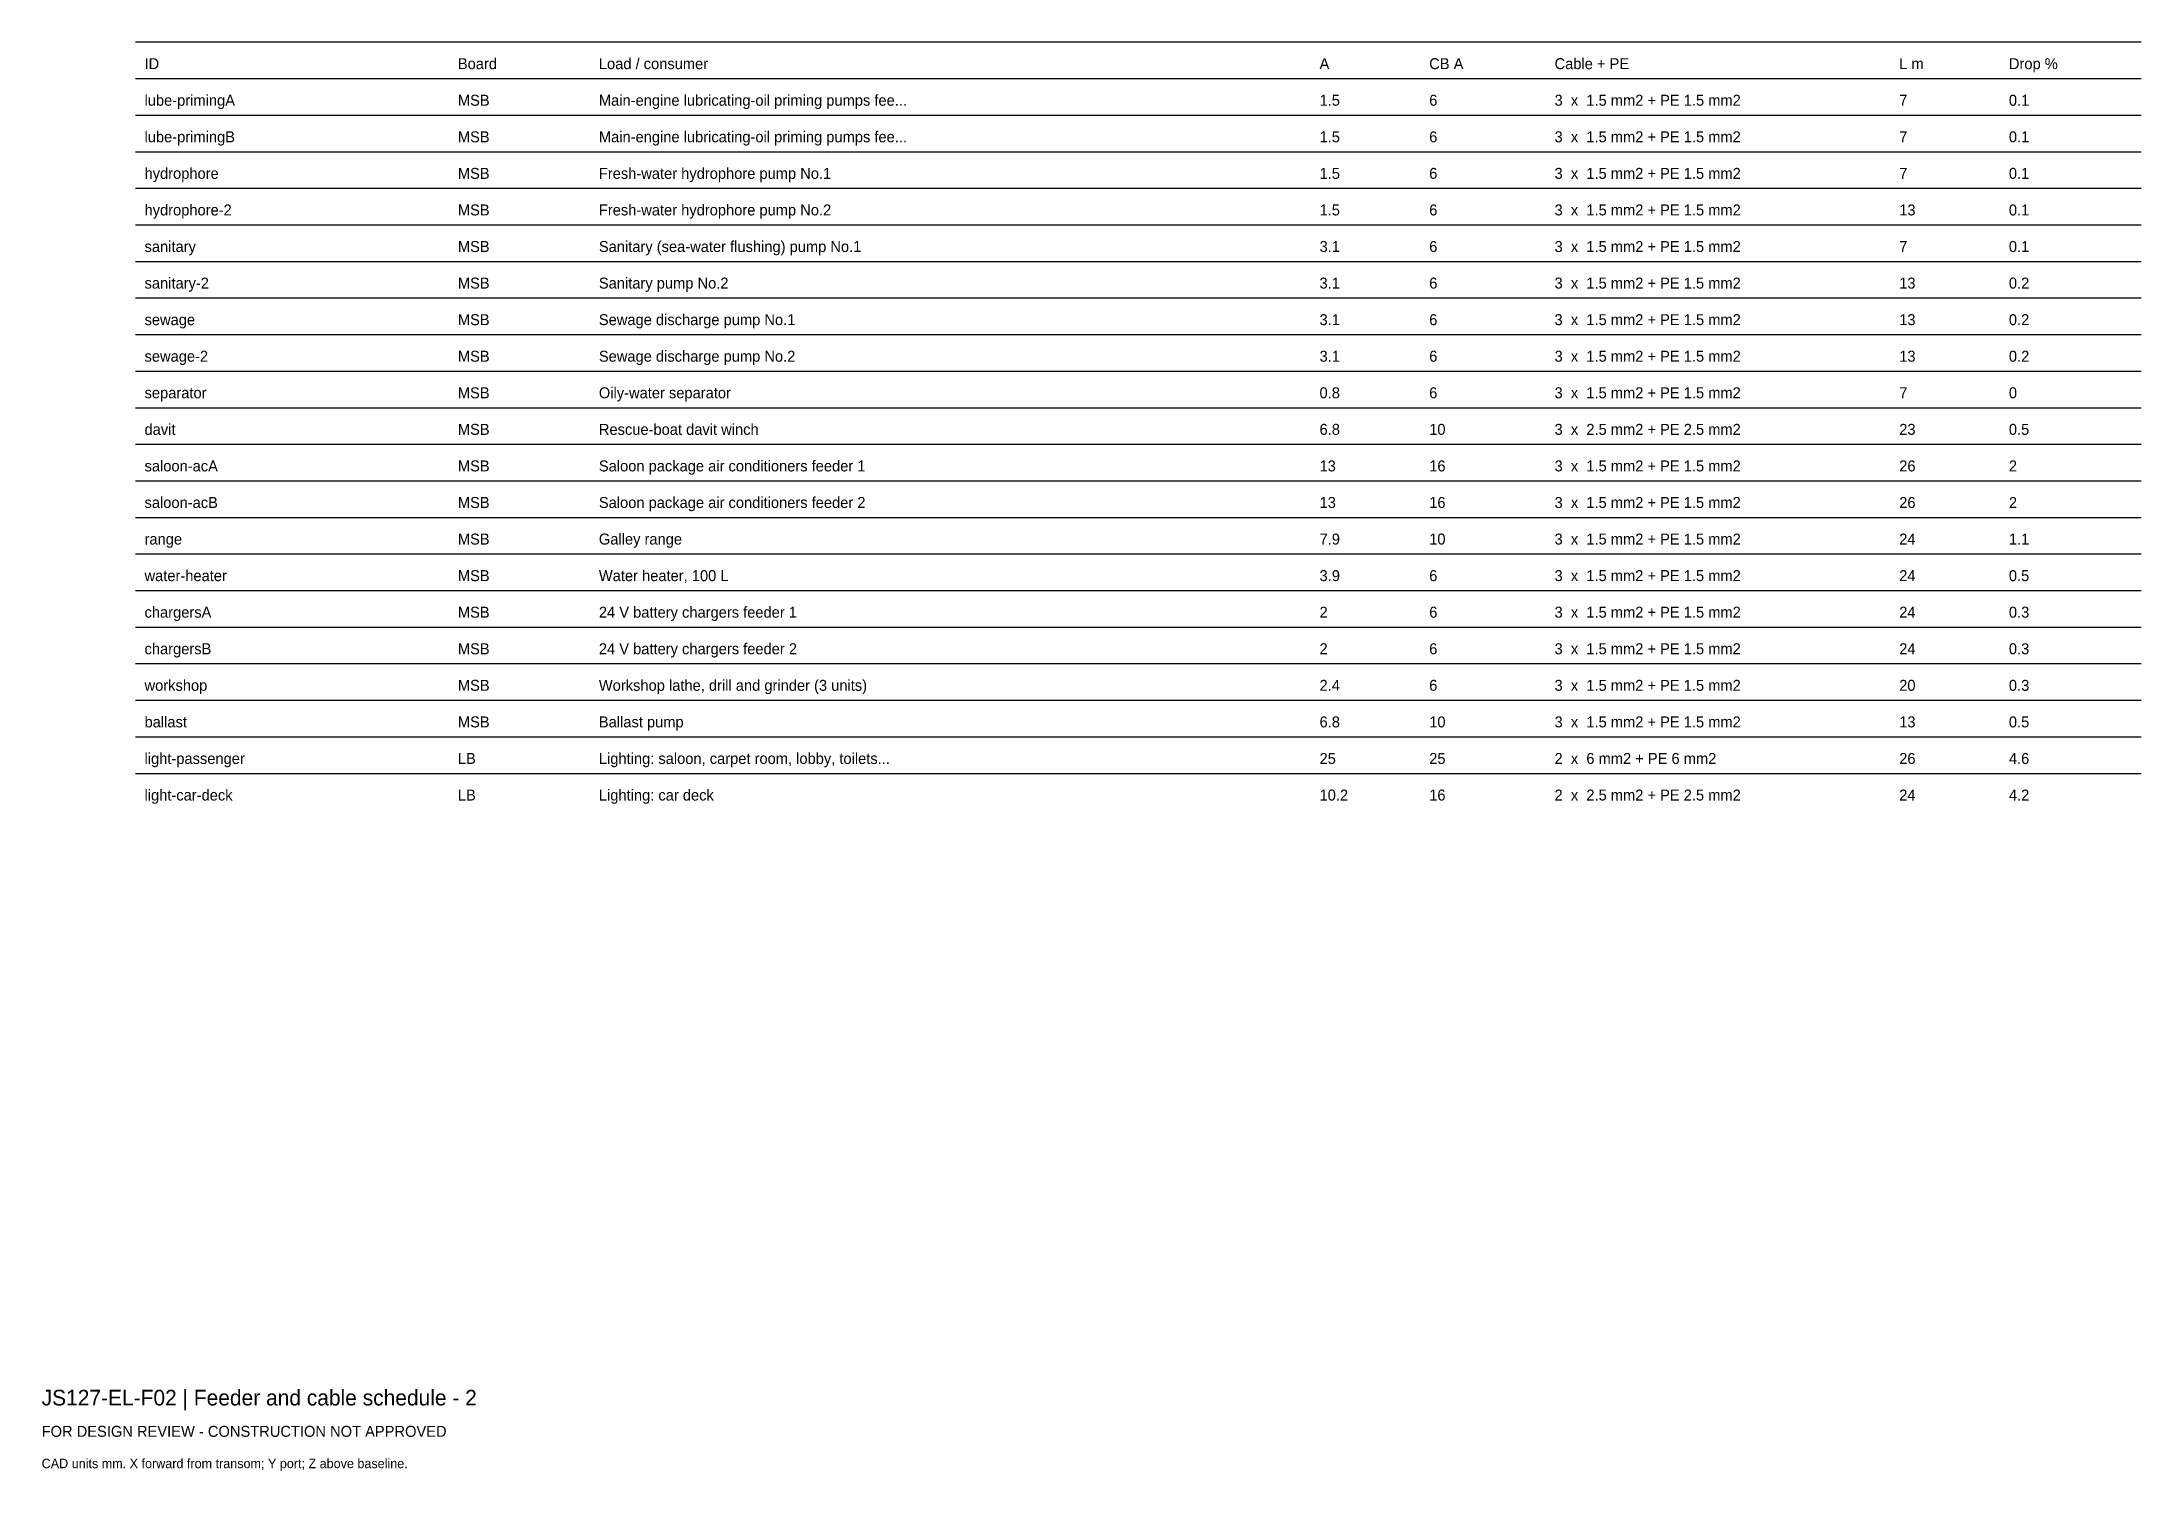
# Model space of a CAD drawing. Header units: millimetres. Extents: x 0 to 402, y -25 to 249.
import ezdxf

# ---------------------------------------------------------------- set-up
doc = ezdxf.new("R2010")
doc.units = ezdxf.units.MM
doc.layers.add('ANNOTATION', color=7, linetype='Continuous')
doc.layers.add('GEOMETRY', color=7, linetype='Continuous')

msp = doc.modelspace()

# ---------------------------------------------------------------- linework, layer by layer
at = {"layer": 'GEOMETRY'}
for p, q in [((18, 249), (402, 249)), ((18, 242), (402, 242)), ((18, 235), (402, 235)), ((18, 228), (402, 228)), ((18, 221), (402, 221)), ((18, 214), (402, 214)), ((18, 207), (402, 207)), ((18, 200), (402, 200)), ((18, 193), (402, 193)), ((18, 186), (402, 186)), ((18, 179), (402, 179)), ((18, 172), (402, 172)), ((18, 165), (402, 165)), ((18, 158), (402, 158)), ((18, 151), (402, 151)), ((18, 144), (402, 144)), ((18, 137), (402, 137)), ((18, 130), (402, 130)), ((18, 123), (402, 123)), ((18, 116), (402, 116)), ((18, 109), (402, 109))]:
    msp.add_line(p, q, dxfattribs=at)

# ---------------------------------------------------------------- texts
at = {"layer": 'ANNOTATION'}
for s, height, p in [('ID', 2.1, (19.7, 243.8)), ('Board', 2.1, (79.7, 243.8)), ('Load / consumer', 2.1, (106.7, 243.8)), ('A', 2.1, (244.7, 243.8)), ('CB A', 2.1, (265.7, 243.8)), ('Cable + PE', 2.1, (289.7, 243.8)), ('L m', 2.1, (355.7, 243.8)), ('Drop %', 2.1, (376.7, 243.8)), ('lube-primingA', 2.1, (19.7, 236.8)), ('MSB', 2.1, (79.7, 236.8)), ('Main-engine lubricating-oil priming pumps fee...', 2.1, (106.7, 236.8)), ('1.5', 2.1, (244.7, 236.8)), ('6', 2.1, (265.7, 236.8)), ('3  x  1.5 mm2 + PE 1.5 mm2', 2.1, (289.7, 236.8)), ('7', 2.1, (355.7, 236.8)), ('0.1', 2.1, (376.7, 236.8)), ('lube-primingB', 2.1, (19.7, 229.8)), ('MSB', 2.1, (79.7, 229.8)), ('Main-engine lubricating-oil priming pumps fee...', 2.1, (106.7, 229.8)), ('1.5', 2.1, (244.7, 229.8)), ('6', 2.1, (265.7, 229.8)), ('3  x  1.5 mm2 + PE 1.5 mm2', 2.1, (289.7, 229.8)), ('7', 2.1, (355.7, 229.8)), ('0.1', 2.1, (376.7, 229.8)), ('hydrophore', 2.1, (19.7, 222.8)), ('MSB', 2.1, (79.7, 222.8)), ('Fresh-water hydrophore pump No.1', 2.1, (106.7, 222.8)), ('1.5', 2.1, (244.7, 222.8)), ('6', 2.1, (265.7, 222.8)), ('3  x  1.5 mm2 + PE 1.5 mm2', 2.1, (289.7, 222.8)), ('7', 2.1, (355.7, 222.8)), ('0.1', 2.1, (376.7, 222.8)), ('hydrophore-2', 2.1, (19.7, 215.8)), ('MSB', 2.1, (79.7, 215.8)), ('Fresh-water hydrophore pump No.2', 2.1, (106.7, 215.8)), ('1.5', 2.1, (244.7, 215.8)), ('6', 2.1, (265.7, 215.8)), ('3  x  1.5 mm2 + PE 1.5 mm2', 2.1, (289.7, 215.8)), ('13', 2.1, (355.7, 215.8)), ('0.1', 2.1, (376.7, 215.8)), ('sanitary', 2.1, (19.7, 208.8)), ('MSB', 2.1, (79.7, 208.8)), ('Sanitary (sea-water flushing) pump No.1', 2.1, (106.7, 208.8)), ('3.1', 2.1, (244.7, 208.8)), ('6', 2.1, (265.7, 208.8)), ('3  x  1.5 mm2 + PE 1.5 mm2', 2.1, (289.7, 208.8)), ('7', 2.1, (355.7, 208.8)), ('0.1', 2.1, (376.7, 208.8)), ('sanitary-2', 2.1, (19.7, 201.8)), ('MSB', 2.1, (79.7, 201.8)), ('Sanitary pump No.2', 2.1, (106.7, 201.8)), ('3.1', 2.1, (244.7, 201.8)), ('6', 2.1, (265.7, 201.8)), ('3  x  1.5 mm2 + PE 1.5 mm2', 2.1, (289.7, 201.8)), ('13', 2.1, (355.7, 201.8)), ('0.2', 2.1, (376.7, 201.8)), ('Sewage discharge pump No.1', 2.1, (106.7, 194.8)), ('sewage', 2.1, (19.7, 194.8)), ('MSB', 2.1, (79.7, 194.8)), ('3.1', 2.1, (244.7, 194.8)), ('6', 2.1, (265.7, 194.8)), ('3  x  1.5 mm2 + PE 1.5 mm2', 2.1, (289.7, 194.8)), ('13', 2.1, (355.7, 194.8)), ('0.2', 2.1, (376.7, 194.8)), ('sewage-2', 2.1, (19.7, 187.8)), ('MSB', 2.1, (79.7, 187.8)), ('Sewage discharge pump No.2', 2.1, (106.7, 187.8)), ('3.1', 2.1, (244.7, 187.8)), ('6', 2.1, (265.7, 187.8)), ('3  x  1.5 mm2 + PE 1.5 mm2', 2.1, (289.7, 187.8)), ('13', 2.1, (355.7, 187.8)), ('0.2', 2.1, (376.7, 187.8)), ('separator', 2.1, (19.7, 180.8)), ('MSB', 2.1, (79.7, 180.8)), ('Oily-water separator', 2.1, (106.7, 180.8)), ('0.8', 2.1, (244.7, 180.8)), ('6', 2.1, (265.7, 180.8)), ('3  x  1.5 mm2 + PE 1.5 mm2', 2.1, (289.7, 180.8)), ('7', 2.1, (355.7, 180.8)), ('0', 2.1, (376.7, 180.8)), ('davit', 2.1, (19.7, 173.8)), ('MSB', 2.1, (79.7, 173.8)), ('Rescue-boat davit winch', 2.1, (106.7, 173.8)), ('6.8', 2.1, (244.7, 173.8)), ('10', 2.1, (265.7, 173.8)), ('3  x  2.5 mm2 + PE 2.5 mm2', 2.1, (289.7, 173.8)), ('23', 2.1, (355.7, 173.8)), ('0.5', 2.1, (376.7, 173.8)), ('saloon-acA', 2.1, (19.7, 166.8)), ('MSB', 2.1, (79.7, 166.8)), ('Saloon package air conditioners feeder 1', 2.1, (106.7, 166.8)), ('13', 2.1, (244.7, 166.8)), ('16', 2.1, (265.7, 166.8)), ('3  x  1.5 mm2 + PE 1.5 mm2', 2.1, (289.7, 166.8)), ('26', 2.1, (355.7, 166.8)), ('2', 2.1, (376.7, 166.8)), ('saloon-acB', 2.1, (19.7, 159.8)), ('MSB', 2.1, (79.7, 159.8)), ('Saloon package air conditioners feeder 2', 2.1, (106.7, 159.8)), ('13', 2.1, (244.7, 159.8)), ('16', 2.1, (265.7, 159.8)), ('3  x  1.5 mm2 + PE 1.5 mm2', 2.1, (289.7, 159.8)), ('26', 2.1, (355.7, 159.8)), ('2', 2.1, (376.7, 159.8)), ('range', 2.1, (19.7, 152.8)), ('MSB', 2.1, (79.7, 152.8)), ('Galley range', 2.1, (106.7, 152.8)), ('7.9', 2.1, (244.7, 152.8)), ('10', 2.1, (265.7, 152.8)), ('3  x  1.5 mm2 + PE 1.5 mm2', 2.1, (289.7, 152.8)), ('24', 2.1, (355.7, 152.8)), ('1.1', 2.1, (376.7, 152.8)), ('water-heater', 2.1, (19.7, 145.8)), ('MSB', 2.1, (79.7, 145.8)), ('Water heater, 100 L', 2.1, (106.7, 145.8)), ('3.9', 2.1, (244.7, 145.8)), ('6', 2.1, (265.7, 145.8)), ('3  x  1.5 mm2 + PE 1.5 mm2', 2.1, (289.7, 145.8)), ('24', 2.1, (355.7, 145.8)), ('0.5', 2.1, (376.7, 145.8)), ('chargersA', 2.1, (19.7, 138.8)), ('MSB', 2.1, (79.7, 138.8)), ('24 V battery chargers feeder 1', 2.1, (106.7, 138.8)), ('2', 2.1, (244.7, 138.8)), ('6', 2.1, (265.7, 138.8)), ('3  x  1.5 mm2 + PE 1.5 mm2', 2.1, (289.7, 138.8)), ('24', 2.1, (355.7, 138.8)), ('0.3', 2.1, (376.7, 138.8)), ('chargersB', 2.1, (19.7, 131.8)), ('MSB', 2.1, (79.7, 131.8)), ('24 V battery chargers feeder 2', 2.1, (106.7, 131.8)), ('2', 2.1, (244.7, 131.8)), ('6', 2.1, (265.7, 131.8)), ('3  x  1.5 mm2 + PE 1.5 mm2', 2.1, (289.7, 131.8)), ('24', 2.1, (355.7, 131.8)), ('0.3', 2.1, (376.7, 131.8)), ('workshop', 2.1, (19.7, 124.8)), ('MSB', 2.1, (79.7, 124.8)), ('Workshop lathe, drill and grinder (3 units)', 2.1, (106.7, 124.8)), ('2.4', 2.1, (244.7, 124.8)), ('6', 2.1, (265.7, 124.8)), ('3  x  1.5 mm2 + PE 1.5 mm2', 2.1, (289.7, 124.8)), ('20', 2.1, (355.7, 124.8)), ('0.3', 2.1, (376.7, 124.8)), ('ballast', 2.1, (19.7, 117.8)), ('MSB', 2.1, (79.7, 117.8)), ('Ballast pump', 2.1, (106.7, 117.8)), ('6.8', 2.1, (244.7, 117.8)), ('10', 2.1, (265.7, 117.8)), ('3  x  1.5 mm2 + PE 1.5 mm2', 2.1, (289.7, 117.8)), ('13', 2.1, (355.7, 117.8)), ('0.5', 2.1, (376.7, 117.8)), ('light-passenger', 2.1, (19.7, 110.8)), ('LB', 2.1, (79.7, 110.8)), ('Lighting: saloon, carpet room, lobby, toilets...', 2.1, (106.7, 110.8)), ('25', 2.1, (244.7, 110.8)), ('25', 2.1, (265.7, 110.8)), ('2  x  6 mm2 + PE 6 mm2', 2.1, (289.7, 110.8)), ('26', 2.1, (355.7, 110.8)), ('4.6', 2.1, (376.7, 110.8)), ('light-car-deck', 2.1, (19.7, 103.8)), ('LB', 2.1, (79.7, 103.8)), ('Lighting: car deck', 2.1, (106.7, 103.8)), ('10.2', 2.1, (244.7, 103.8)), ('16', 2.1, (265.7, 103.8)), ('2  x  2.5 mm2 + PE 2.5 mm2', 2.1, (289.7, 103.8)), ('24', 2.1, (355.7, 103.8)), ('4.2', 2.1, (376.7, 103.8)), ('JS127-EL-F02 | Feeder and cable schedule - 2', 3, (0, -12)), ('FOR DESIGN REVIEW - CONSTRUCTION NOT APPROVED', 2.1, (0, -18)), ('CAD units mm. X forward from transom; Y port; Z above baseline.', 1.8, (0, -24))]:
    msp.add_text(s, height=height, dxfattribs=at).set_placement(p)

doc.saveas('drawing.dxf')
